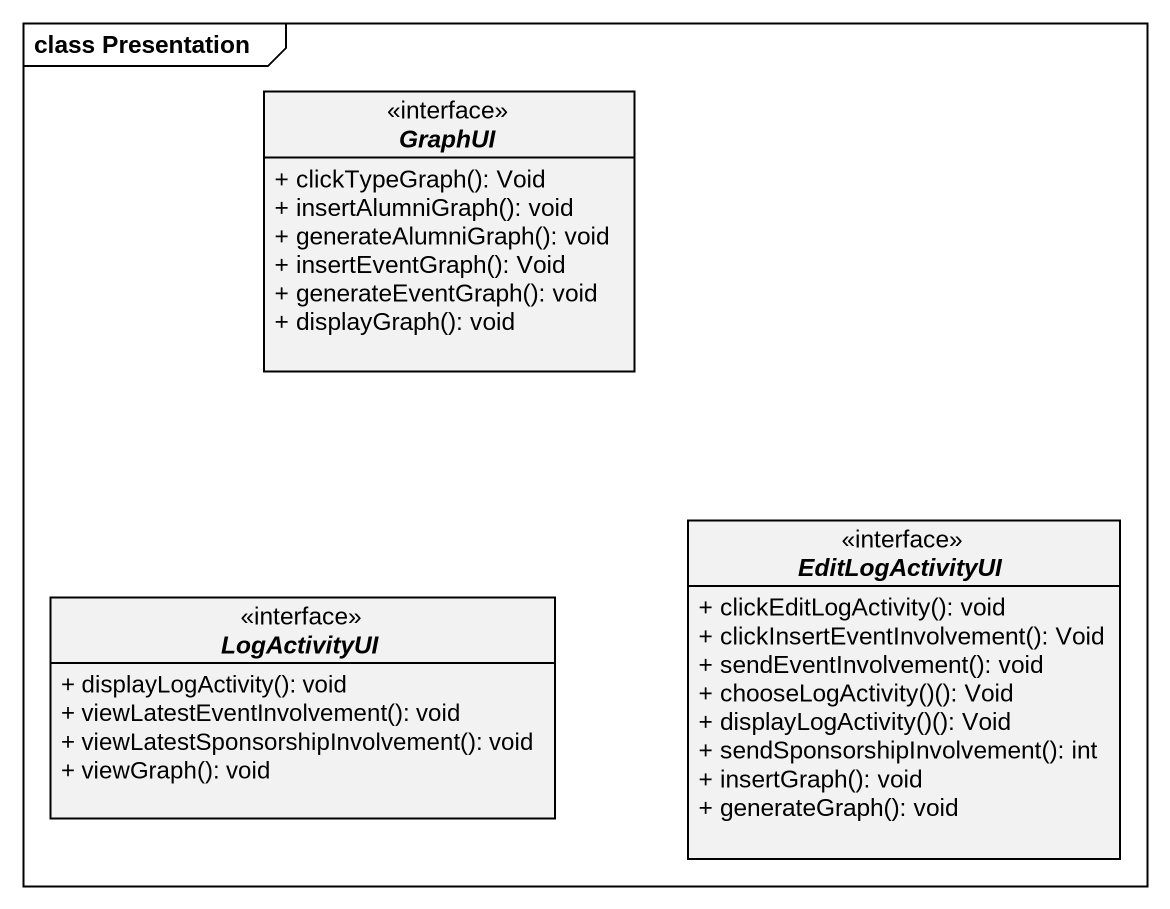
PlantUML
@startuml
mainframe class Presentation
hide circle
hide empty members
skinparam classAttributeIconSize 0
interface GraphUI {
  + clickTypeGraph(): Void
  + insertAlumniGraph(): void
  + generateAlumniGraph(): void
  + insertEventGraph(): Void
  + generateEventGraph(): void
  + displayGraph(): void
}
interface EditLogActivityUI {
  + clickEditLogActivity(): void
  + clickInsertEventInvolvement(): Void
  + sendEventInvolvement(): void
  + chooseLogActivity()(): Void
  + displayLogActivity()(): Void
  + sendSponsorshipInvolvement(): int
  + insertGraph(): void
  + generateGraph(): void
}
interface LogActivityUI {
  + displayLogActivity(): void
  + viewLatestEventInvolvement(): void
  + viewLatestSponsorshipInvolvement(): void
  + viewGraph(): void
}
@enduml
